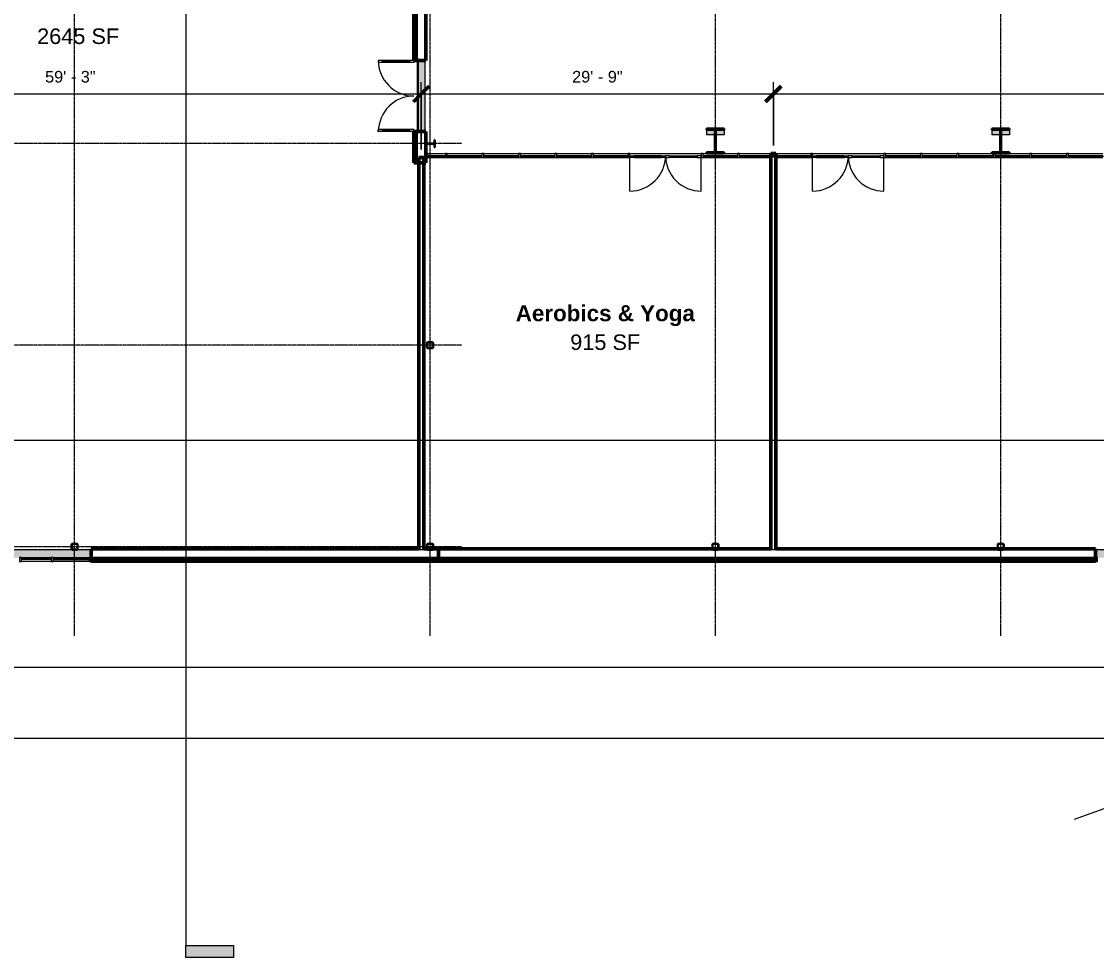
# Model space of a CAD drawing. Header units: inches. Extents: x 21836 to 26424, y -23174 to -20350.
# Drawn here: x 22383 to 23471, y -23174 to -22226 of the extents above; entities that cross this region are included whole.
import ezdxf

# ---------------------------------------------------------------- set-up
doc = ezdxf.new("R2010")
doc.units = ezdxf.units.IN
doc.header["$MEASUREMENT"] = 0
doc.linetypes.add('Grid Line 1_2_', pattern=[0.875, 0.5, -0.125, 0.125, -0.125])
for name, color, linetype, lineweight in [('A-ANNO-DIMS', 211, 'Continuous', 9), ('A-ANNO-DIMS-128', 211, 'Continuous', 9), ('A-DETL', 90, 'Continuous', 9), ('A-DOOR', 31, 'Continuous', 13), ('A-DOOR-GLAZ', 31, 'Continuous', 30), ('A-GLAZ-CURT', 52, 'Continuous', 9), ('A-GLAZ-CWMG', 51, 'Continuous', 9), ('A-WALL', 113, 'Continuous', 13), ('A-WALL-PATT', 111, 'Continuous', 50), ('G-ANNO-SYMB', 111, 'Continuous', 9), ('I-WALL', 2, 'Continuous', 13), ('L-SITE-WALL', 31, 'Continuous', 13), ('M-AREA-IDEN', 171, 'Continuous', 9), ('S-BEAM', 12, 'Continuous', 9), ('S-COLS', 52, 'Continuous', 9), ('S-GRID', 1, 'Continuous', 9)]:
    doc.layers.add(name, color=color, linetype=linetype, lineweight=lineweight)
doc.styles.add('Arial_1', font='arial.ttf', dxfattribs={"height": 11.802395})
doc.styles.add('Arial_2', font='arial.ttf', dxfattribs={"height": 15.736527})
doc.styles.add('Arial_B_1', font='arialbd.ttf', dxfattribs={"height": 16.236099})
doc.dimstyles.new('Linear_-_3_32__Arial_1', dxfattribs={"dimscale": 12, "dimtxt": 12, "dimasz": 1.333333, "dimexe": 1, "dimexo": 0.666667, "dimgap": 0.666667, "dimtad": 1, "dimdec": 0, "dimzin": 1, "dimdsep": 46, "dimlunit": 4, "dimtxsty": 'Arial_1', "dimblk1": 'OBLIQUE', "dimblk2": 'OBLIQUE', "dimsah": 1, "dimcen": 0.09, "dimdle": 1, "dimazin": 0, "dimtfac": 1, "dimtdec": 4, "dimtix": 1, "dimtmove": 0, "dimatfit": 3, "dimfxl": 1, "dimtvp": 1, "dimtfill": 1, "dimfrac": 2, "dimtolj": 1, "dimtzin": 0, "dimarcsym": 2})
doc.dimstyles.new('Linear_-_3_32__Arial_2', dxfattribs={"dimscale": 12, "dimtxt": 12, "dimasz": 1.333333, "dimexe": 1, "dimexo": 0.666667, "dimgap": 0.666667, "dimtad": 1, "dimdec": 0, "dimzin": 1, "dimdsep": 46, "dimlunit": 4, "dimtxsty": 'Arial_1', "dimblk1": 'OBLIQUE', "dimblk2": 'OBLIQUE', "dimsah": 1, "dimcen": 0.09, "dimdle": 1, "dimazin": 0, "dimtfac": 1, "dimtdec": 4, "dimtix": 1, "dimtmove": 0, "dimatfit": 3, "dimfxl": 1, "dimtvp": 1, "dimtfill": 1, "dimfrac": 2, "dimtolj": 1, "dimtzin": 0, "dimarcsym": 2})
pattern_1 = [(45, (0, 0), (-12.671354, 12.671354), []), (45, (0, 19.2), (-12.671354, 12.671354), [])]
pattern_2 = [(0, (0, 0), (0, 16), []), (90, (0, 0), (-16, 1e-15), [])]

# ---------------------------------------------------------------- blocks, each defined once
blk = doc.blocks.new('HSS-Hollow Structural Section-Column - HSS6X6X1_4-556719-First Floor Plan')
at = {"layer": 'S-COLS'}
h = blk.add_hatch(dxfattribs=at)
h.set_pattern_fill('FP_2', color=256, style=0, pattern_type=2)
h.set_pattern_definition([(225, (23085.39, -22758.053), (12.671354, -12.671354), []), (225, (23085.39, -22777.253), (12.671354, -12.671354), [])])
h.paths.add_polyline_path([(-2.5, 3), (-2.9, 2.9), (-3, 2.5), (-3, -2.5), (-2.9, -2.9), (-2.5, -3), (2.5, -3), (2.9, -2.9), (3, -2.5), (3, 2.5), (2.9, 2.9), (2.5, 3)], flags=0)
h.paths.add_polyline_path([(-2.5, 2.8), (2.5, 2.8), (2.7, 2.7), (2.8, 2.5), (2.8, -2.5), (2.7, -2.7), (2.5, -2.8), (-2.5, -2.8), (-2.7, -2.7), (-2.8, -2.5), (-2.8, 2.5), (-2.7, 2.7)], flags=0)
at = {"layer": 'S-COLS', "lineweight": 30}
for p, q in [((-3, 2.5), (-3, -2.5)), ((-2.8, -2.5), (-2.8, 2.5)), ((2.5, 3), (-2.5, 3)), ((-2.5, 2.8), (2.5, 2.8)), ((2.8, 2.5), (2.8, -2.5)), ((3, -2.5), (3, 2.5)), ((2.5, -2.8), (-2.5, -2.8)), ((-2.5, -3), (2.5, -3))]:
    blk.add_line(p, q, dxfattribs=at)
for centre, radius, start, end in [((-2.5, 2.5), 0.466, 90, 180), ((-2.5, 2.5), 0.233, 90, 180), ((2.5, 2.5), 0.466, 360, 90), ((2.5, 2.5), 0.233, 0, 90), ((-2.5, -2.5), 0.466, 180, 270), ((-2.5, -2.5), 0.233, 180, 270), ((2.5, -2.5), 0.466, 270, 360), ((2.5, -2.5), 0.233, 270, 360)]:
    blk.add_arc(centre, radius, start, end, dxfattribs=at)
blk = doc.blocks.new('HSS-Hollow Structural Section-Column - HSS6X6X1_4-V1-First Floor Plan')
at = {"layer": 'S-COLS'}
h = blk.add_hatch(dxfattribs=at)
h.set_pattern_fill('FP_3', color=256, style=0, pattern_type=2)
h.set_pattern_definition([(225, (23374.39, -22758.053), (12.671354, -12.671354), []), (225, (23374.39, -22777.253), (12.671354, -12.671354), [])])
h.paths.add_polyline_path([(-2.5, 3), (-2.9, 2.9), (-3, 2.5), (-3, -2.5), (-2.9, -2.9), (-2.5, -3), (2.5, -3), (2.9, -2.9), (3, -2.5), (3, 2.5), (2.9, 2.9), (2.5, 3)], flags=0)
h.paths.add_polyline_path([(-2.5, 2.8), (2.5, 2.8), (2.7, 2.7), (2.8, 2.5), (2.8, -2.5), (2.7, -2.7), (2.5, -2.8), (-2.5, -2.8), (-2.7, -2.7), (-2.8, -2.5), (-2.8, 2.5), (-2.7, 2.7)], flags=0)
at = {"layer": 'S-COLS', "lineweight": 30}
for p, q in [((-3, 2.5), (-3, -2.5)), ((-2.8, -2.5), (-2.8, 2.5)), ((2.5, 3), (-2.5, 3)), ((-2.5, 2.8), (2.5, 2.8)), ((2.8, 2.5), (2.8, -2.5)), ((3, -2.5), (3, 2.5)), ((2.5, -2.8), (-2.5, -2.8)), ((-2.5, -3), (2.5, -3))]:
    blk.add_line(p, q, dxfattribs=at)
for centre, radius, start, end in [((-2.5, 2.5), 0.466, 90, 180), ((-2.5, 2.5), 0.233, 90, 180), ((2.5, 2.5), 0.466, 360, 90), ((2.5, 2.5), 0.233, 0, 90), ((-2.5, -2.5), 0.466, 180, 270), ((-2.5, -2.5), 0.233, 180, 270), ((2.5, -2.5), 0.466, 270, 360), ((2.5, -2.5), 0.233, 270, 360)]:
    blk.add_arc(centre, radius, start, end, dxfattribs=at)
blk = doc.blocks.new('HSS-Hollow Structural Section-Column - HSS6X6X1_4-V11-First Floor Plan')
at = {"layer": 'S-COLS', "lineweight": 30}
for p, q in [((-3, 2.534), (-3, -2.534)), ((-2.767, -2.534), (-2.767, 2.534)), ((2.534, 3), (-2.534, 3)), ((-2.534, 2.767), (2.534, 2.767)), ((2.767, 2.534), (2.767, -2.534)), ((3, -2.534), (3, 2.534)), ((2.534, -2.767), (-2.534, -2.767)), ((-2.534, -3), (2.534, -3))]:
    blk.add_line(p, q, dxfattribs=at)
for centre, radius, start, end in [((-2.534, 2.534), 0.466, 90, 180), ((-2.534, 2.534), 0.233, 90, 180), ((2.534, 2.534), 0.466, 360, 90), ((2.534, 2.534), 0.233, 0, 90), ((-2.534, -2.534), 0.466, 180, 270), ((-2.534, -2.534), 0.233, 180, 270), ((2.534, -2.534), 0.466, 270, 360), ((2.534, -2.534), 0.233, 270, 360)]:
    blk.add_arc(centre, radius, start, end, dxfattribs=at)
blk = doc.blocks.new('Girt_C - 8_D-707912-First Floor Plan')
at = {"layer": 'S-BEAM'}
h = blk.add_hatch(color=256, dxfattribs=at)
h.paths.add_polyline_path([(24526.4, -22761.2), (24533.2, -22761.2), (24533.2, -22761.1), (24526.4, -22761.1), (24526.4, -22761.1)], flags=0)
h.paths.add_polyline_path([(24221.3, -22761.2), (24232.4, -22761.2), (24232.4, -22761.1), (23470.4, -22761.1), (23470.4, -22761.2), (24152.2, -22761.2)], flags=0)
h.paths.add_polyline_path([(22424.2, -22761.2), (22453.2, -22761.2), (22453.2, -22761.1), (22074.5, -22761.1), (22074.5, -22761.2), (22355.1, -22761.2)], flags=0)
h = blk.add_hatch(color=256, dxfattribs=at)
h.paths.add_polyline_path([(24533.2, -22768.9), (24533.2, -22761.2), (24526.4, -22761.2), (24526.4, -22768.9)], flags=0)
h.paths.add_polyline_path([(24232.4, -22768.9), (24232.4, -22761.2), (23470.4, -22761.2), (23470.4, -22768.9), (24221.3, -22768.9)], flags=0)
h.paths.add_polyline_path([(22424.2, -22768.9), (22453.2, -22768.9), (22453.2, -22761.2), (22074.5, -22761.2), (22074.5, -22768.9), (22355.1, -22768.9)], flags=0)
h = blk.add_hatch(color=256, dxfattribs=at)
h.paths.add_polyline_path([(24526.4, -22769.1), (24533.2, -22769), (24533.2, -22768.9), (24526.4, -22768.9), (24526.4, -22769)], flags=0)
h.paths.add_polyline_path([(24221.3, -22769.1), (24232.4, -22769), (24232.4, -22768.9), (23470.4, -22768.9), (23470.4, -22769.1), (24152.2, -22769.1)], flags=0)
h.paths.add_polyline_path([(22451.2, -22769.1), (22453.2, -22769), (22453.2, -22768.9), (22074.5, -22768.9), (22074.5, -22769.1), (22424.2, -22769.1)], flags=0)
for p, q in [((22433.9, -22761.1), (22078.9, -22761.1)), ((22453.2, -22761.1), (22438.9, -22761.1)), ((23660.9, -22761.1), (23470.4, -22761.1)), ((22382.6, -22769.1), (22412.6, -22769.1)), ((22414.6, -22769.1), (22451.2, -22769.1))]:
    blk.add_line(p, q, dxfattribs=at)
blk = doc.blocks.new('Girt_Z - 8_D-559297-First Floor Plan')
at = {"layer": 'S-BEAM'}
h = blk.add_hatch(color=256, dxfattribs=at)
h.paths.add_polyline_path([(22783.5, -22337.9), (22784.1, -22337.9), (22784.1, -22265.9), (22783.5, -22265.9), (22783.5, -22336.7)], flags=0)
h.paths.add_polyline_path([(22783.5, -21256.1), (22784.1, -21256.1), (22784.1, -21184.1), (22783.5, -21184.1)], flags=0)
h = blk.add_hatch(color=256, dxfattribs=at)
h.paths.add_polyline_path([(22784.2, -22337.9), (22784.2, -22265.9), (22784.1, -22265.9), (22784.1, -22337.9)], flags=0)
h.paths.add_polyline_path([(22784.1, -21256.1), (22784.2, -21256.1), (22784.2, -21184.1), (22784.1, -21184.1)], flags=0)
h = blk.add_hatch(color=256, dxfattribs=at)
h.paths.add_polyline_path([(22791.3, -22337.9), (22791.3, -22265.9), (22784.2, -22265.9), (22784.2, -22337.9)], flags=0)
h.paths.add_polyline_path([(22791.3, -21256.1), (22791.3, -21184.1), (22784.2, -21184.1), (22784.2, -21256.1)], flags=0)
h = blk.add_hatch(color=256, dxfattribs=at)
h.paths.add_polyline_path([(22791.3, -22337.9), (22791.5, -22337.9), (22791.5, -22265.9), (22791.3, -22265.9), (22791.3, -22336.7)], flags=0)
h.paths.add_polyline_path([(22791.3, -21256.1), (22791.5, -21256.1), (22791.5, -21184.1), (22791.3, -21184.1)], flags=0)
for p, q in [((22783.5, -22265.9), (22783.5, -22337.9)), ((22784.1, -22265.9), (22784.1, -22337.9)), ((22784.2, -22265.9), (22784.2, -22337.9)), ((22791.5, -22337.9), (22791.5, -22265.9))]:
    blk.add_line(p, q, dxfattribs=at)
blk = doc.blocks.new('Double-Glass 1 - 72_ x 96_-704381-First Floor Plan')
at = {"layer": 'A-DOOR', "lineweight": 20}
for p, q in [((-36, -6.2), (-36, -10.2)), ((-36, -6.2), (-34, -6.2)), ((-36, -10.2), (-34, -10.2)), ((-34, -6.2), (-34, -10.2)), ((34, -6.2), (34, -10.2)), ((36, -6.2), (34, -6.2)), ((36, -10.2), (34, -10.2)), ((36, -6.2), (36, -10.2)), ((-36, -38.2), (-36, -42.2)), ((-36, -38.2), (-34, -38.2)), ((-36, -42.2), (-34, -42.2)), ((-34, -38.2), (-34, -42.2)), ((34, -38.2), (34, -42.2)), ((34, -38.2), (36, -38.2)), ((36, -42.2), (34, -42.2)), ((36, -38.2), (36, -42.2))]:
    blk.add_line(p, q, dxfattribs=at)
at = {"layer": 'A-DOOR', "lineweight": 9}
for p, q in [((-36, -10.2), (-36, -38.2)), ((-34, -10.2), (-34, -38.2)), ((34, -10.2), (34, -38.2)), ((36, -10.2), (36, -38.2))]:
    blk.add_line(p, q, dxfattribs=at)
for centre, start, end in [((-36, -6.2), 270, 0), ((36, -6.1), 180.0334, 270)]:
    blk.add_arc(centre, 36, start, end, dxfattribs=at)
at = {"layer": 'A-DOOR-GLAZ'}
for p, q in [((-35, -38.2), (-35, -10.2)), ((35, -10.2), (35, -38.2))]:
    blk.add_line(p, q, dxfattribs=at)
blk = doc.blocks.new('Rectangular Mullion - Rectangular Mullion 1-674077-First Floor Plan')
at = {"layer": 'A-GLAZ-CWMG', "lineweight": 20}
for p, q in [((-2, 2), (0, 2)), ((-2, -2), (-2, 2)), ((0, 2), (0, -2)), ((0, -2), (-2, -2))]:
    blk.add_line(p, q, dxfattribs=at)
blk = doc.blocks.new('System Panel - Glazed-674065-First Floor Plan')
at = {"layer": 'A-GLAZ-CURT', "lineweight": 13}
for p, q in [((17.5, 1.25), (-17.5, 1.25)), ((-17.5, 1.25), (-17.5, 0.25)), ((-17.5, 0.25), (17.5, 0.25)), ((17.5, 0.25), (17.5, 1.25))]:
    blk.add_line(p, q, dxfattribs=at)
at = {"layer": 'A-GLAZ-CURT'}
for p, q in [((-17.5, 0.25), (-17.5, 1.25)), ((17.5, 1.25), (-17.5, 1.25)), ((-17.5, 0.25), (17.5, 0.25)), ((17.5, 1.25), (17.5, 0.25))]:
    blk.add_line(p, q, dxfattribs=at)
blk = doc.blocks.new('Door_Single_Storefront - one-674067-First Floor Plan')
at = {"layer": 'A-DOOR'}
for p, q in [((-18, 36), (-18, 0)), ((-14, 2), (-18, 2)), ((-18, 0.25), (-14, 0.25)), ((-14, 0.25), (-14, 2)), ((-14, 2), (14, 2)), ((14, 1.5), (-14, 1.5)), ((-14, 1.5), (-14, 0.75)), ((-14, 0.75), (14, 0.75)), ((14, 0.25), (-14, 0.25)), ((18, 2), (14, 2)), ((14, 2), (14, 0.25)), ((14, 0.75), (14, 1.5)), ((14, 0.25), (18, 0.25)), ((18, 0.25), (18, 2))]:
    blk.add_line(p, q, dxfattribs=at)
blk.add_arc((-18, 0), 36, 360, 90, dxfattribs=at)
blk = doc.blocks.new('Door_Single_Storefront - one-674066-First Floor Plan')
at = {"layer": 'A-DOOR'}
for p, q in [((-18, -36), (-18, 0)), ((-18, -0.25), (-14, -0.25)), ((-14, -2), (-18, -2)), ((-14, -0.25), (-14, -2)), ((14, -0.25), (-14, -0.25)), ((-14, -1.5), (-14, -0.75)), ((-14, -0.75), (14, -0.75)), ((14, -1.5), (-14, -1.5)), ((-14, -2), (14, -2)), ((14, -2), (14, -0.25)), ((14, -0.25), (18, -0.25)), ((14, -0.75), (14, -1.5)), ((18, -2), (14, -2)), ((18, -0.25), (18, -2))]:
    blk.add_line(p, q, dxfattribs=at)
blk.add_arc((-18, 0), 36, 270, 0, dxfattribs=at)
blk = doc.blocks.new('System Panel - Glazed-V23-First Floor Plan')
at = {"layer": 'A-GLAZ-CURT', "lineweight": 13}
for p, q in [((17.5, 1.2), (-17.5, 1.2)), ((-17.5, 1.2), (-17.5, 0.2)), ((-17.5, 0.2), (17.5, 0.2)), ((17.5, 0.2), (17.5, 1.2))]:
    blk.add_line(p, q, dxfattribs=at)
at = {"layer": 'A-GLAZ-CURT'}
for p, q in [((17.5, 1.2), (-14.2, 1.2)), ((-14.2, 0.2), (17.5, 0.2)), ((17.5, 1.2), (17.5, 0.2))]:
    blk.add_line(p, q, dxfattribs=at)
blk = doc.blocks.new('System Panel - Glazed-674219-First Floor Plan')
at = {"layer": 'A-GLAZ-CURT', "lineweight": 13}
for p, q in [((8.9, 1.2), (-8.9, 1.2)), ((-8.9, 1.2), (-8.9, 0.2)), ((-8.9, 0.2), (8.9, 0.2)), ((8.9, 0.2), (8.9, 1.2))]:
    blk.add_line(p, q, dxfattribs=at)
at = {"layer": 'A-GLAZ-CURT'}
for p, q in [((-8.9, 0.2), (-8.9, 1.2)), ((8.9, 1.2), (-8.9, 1.2)), ((-8.9, 0.2), (8.9, 0.2)), ((8.9, 1.2), (8.9, 0.2))]:
    blk.add_line(p, q, dxfattribs=at)
blk = doc.blocks.new('Rectangular Mullion - Rectangular Mullion 1-674074-First Floor Plan')
at = {"layer": 'A-GLAZ-CWMG'}
for p, q in [((24552.9, -22360.1), (24587.9, -22360.1)), ((24552.9, -22364.1), (24587.9, -22364.1))]:
    blk.add_line(p, q, dxfattribs=at)
blk = doc.blocks.new('Rectangular Mullion - Rectangular Mullion 1-V28-First Floor Plan')
at = {"layer": 'A-GLAZ-CWMG'}
for p, q in [((23383.4, -22360.1), (23403.9, -22360.1)), ((23368.9, -22364.1), (23403.9, -22364.1))]:
    blk.add_line(p, q, dxfattribs=at)
blk = doc.blocks.new('Rectangular Mullion - Rectangular Mullion 1-V29-First Floor Plan')
at = {"layer": 'A-GLAZ-CWMG'}
for p, q in [((23331.9, -22360.1), (23365.4, -22360.1)), ((23331.9, -22364.1), (23366.9, -22364.1))]:
    blk.add_line(p, q, dxfattribs=at)
blk = doc.blocks.new('Rectangular Mullion - Rectangular Mullion 1-674075-First Floor Plan')
at = {"layer": 'A-GLAZ-CWMG'}
blk.add_line((24403.9, -22360.1), (24439.9, -22360.1), dxfattribs=at)
blk = doc.blocks.new('Rectangular Mullion - Rectangular Mullion 1-674076-First Floor Plan')
at = {"layer": 'A-GLAZ-CWMG'}
blk.add_line((24367.9, -22360.1), (24403.9, -22360.1), dxfattribs=at)
blk = doc.blocks.new('Rectangular Mullion - Rectangular Mullion 1-V30-First Floor Plan')
at = {"layer": 'A-GLAZ-CWMG'}
for p, q in [((23109.9, -22360.1), (23141.6, -22360.1)), ((23109.9, -22364.1), (23141.6, -22364.1))]:
    blk.add_line(p, q, dxfattribs=at)
blk = doc.blocks.new('Rectangular Mullion - Rectangular Mullion 1-V31-First Floor Plan')
at = {"layer": 'A-GLAZ-CWMG'}
for p, q in [((23072.9, -22360.1), (23076.4, -22360.1)), ((23094.4, -22360.1), (23107.9, -22360.1)), ((23072.9, -22364.1), (23107.9, -22364.1))]:
    blk.add_line(p, q, dxfattribs=at)
blk = doc.blocks.new('Rectangular Mullion - Rectangular Mullion 1-674218-First Floor Plan')
at = {"layer": 'A-GLAZ-CWMG'}
for p, q in [((22794.1, -22360.1), (22811.9, -22360.1)), ((22794.1, -22364.1), (22811.9, -22364.1))]:
    blk.add_line(p, q, dxfattribs=at)
blk = doc.blocks.new('Rectangular Mullion - Rectangular Mullion 1-674079-First Floor Plan')
at = {"layer": 'A-GLAZ-CWMG', "lineweight": 20}
for p, q in [((-1, 2), (1, 2)), ((-1, -2), (-1, 2)), ((1, 2), (1, -2)), ((1, -2), (-1, -2))]:
    blk.add_line(p, q, dxfattribs=at)
blk = doc.blocks.new('HSS-Hollow Structural Section-Column - HSS6X6X1_4-V40-First Floor Plan')
at = {"layer": 'S-COLS'}
h = blk.add_hatch(dxfattribs=at)
h.set_pattern_fill('FP_13', color=256, style=0, pattern_type=2)
h.set_pattern_definition([(225, (22436.39, -22758.053), (12.671354, -12.671354), []), (225, (22436.39, -22777.253), (12.671354, -12.671354), [])])
h.paths.add_polyline_path([(2.5, 3), (-2.5, 3), (-2.9, 2.9), (-3, 2.5), (-3, -2.5), (-2.9, -2.9), (-2.5, -3), (2.5, -3), (2.9, -2.9), (3, -2.5), (3, 2.5), (2.9, 2.9)], flags=0)
h.paths.add_polyline_path([(-2.5, 2.8), (2.5, 2.8), (2.7, 2.7), (2.8, 2.5), (2.8, -2.5), (2.7, -2.7), (2.5, -2.8), (-2.5, -2.8), (-2.7, -2.7), (-2.8, -2.5), (-2.8, 2.5), (-2.7, 2.7)], flags=0)
at = {"layer": 'S-COLS', "lineweight": 30}
for p, q in [((-3, 2.5), (-3, -2.5)), ((-2.8, -2.5), (-2.8, 2.5)), ((2.5, 3), (-2.5, 3)), ((-2.5, 2.8), (2.5, 2.8)), ((2.8, 2.5), (2.8, -2.5)), ((3, -2.5), (3, 2.5)), ((2.5, -2.8), (-2.5, -2.8)), ((-2.5, -3), (2.5, -3))]:
    blk.add_line(p, q, dxfattribs=at)
for centre, radius, start, end in [((-2.5, 2.5), 0.466, 90, 180), ((-2.5, 2.5), 0.233, 90, 180), ((2.5, 2.5), 0.466, 360, 90), ((2.5, 2.5), 0.233, 0, 90), ((-2.5, -2.5), 0.466, 180, 270), ((-2.5, -2.5), 0.233, 180, 270), ((2.5, -2.5), 0.466, 270, 360), ((2.5, -2.5), 0.233, 270, 360)]:
    blk.add_arc(centre, radius, start, end, dxfattribs=at)
blk = doc.blocks.new('Rectangular Mullion - Rectangular Mullion 1-677392-First Floor Plan')
at = {"layer": 'A-GLAZ-CWMG', "lineweight": 20}
for p, q in [((-2, 2), (0, 2)), ((-2, -2), (-2, 2)), ((0, 2), (0, -2)), ((0, -2), (-2, -2))]:
    blk.add_line(p, q, dxfattribs=at)
blk = doc.blocks.new('System Panel - Glazed-687226-First Floor Plan')
at = {"layer": 'A-GLAZ-CURT', "lineweight": 13}
for p, q in [((15, 1.25), (-15, 1.25)), ((-15, 1.25), (-15, 0.25)), ((-15, 0.25), (15, 0.25)), ((15, 0.25), (15, 1.25))]:
    blk.add_line(p, q, dxfattribs=at)
at = {"layer": 'A-GLAZ-CURT'}
for p, q in [((-15, 0.25), (-15, 1.25)), ((15, 1.25), (-15, 1.25)), ((-15, 0.25), (15, 0.25)), ((15, 1.25), (15, 0.25))]:
    blk.add_line(p, q, dxfattribs=at)
blk = doc.blocks.new('Rectangular Mullion - Rectangular Mullion 1-687230-First Floor Plan')
at = {"layer": 'A-GLAZ-CWMG'}
blk.add_line((22284.6, -22773.1), (22254.6, -22773.1), dxfattribs=at)
blk = doc.blocks.new('System Panel - Glazed-687241-First Floor Plan')
at = {"layer": 'A-GLAZ-CURT', "lineweight": 13}
for p, q in [((18.3, 1.2), (-18.3, 1.2)), ((-18.3, 1.2), (-18.3, 0.2)), ((-18.3, 0.2), (18.3, 0.2)), ((18.3, 0.2), (18.3, 1.2))]:
    blk.add_line(p, q, dxfattribs=at)
at = {"layer": 'A-GLAZ-CURT'}
for p, q in [((-18.3, 0.2), (-18.3, 1.2)), ((18.3, 1.2), (-18.3, 1.2)), ((-18.3, 0.2), (18.3, 0.2)), ((18.3, 1.2), (18.3, 0.2))]:
    blk.add_line(p, q, dxfattribs=at)
blk = doc.blocks.new('Rectangular Mullion - Rectangular Mullion 1-687239-First Floor Plan')
at = {"layer": 'A-GLAZ-CWMG'}
blk.add_line((22451.2, -22773.1), (22414.6, -22773.1), dxfattribs=at)
blk = doc.blocks.new('Rectangular Mullion - Rectangular Mullion 1-687225-First Floor Plan')
at = {"layer": 'A-GLAZ-CWMG', "lineweight": 20}
for p, q in [((-1, 2), (1, 2)), ((-1, -2), (-1, 2)), ((1, 2), (1, -2)), ((1, -2), (-1, -2))]:
    blk.add_line(p, q, dxfattribs=at)
blk = doc.blocks.new('Rectangular Mullion - Rectangular Mullion 1-592574-First Floor Plan')
at = {"layer": 'A-GLAZ-CWMG', "lineweight": 20}
for p, q in [((-2, 2), (0, 2)), ((-2, -2), (-2, 2)), ((0, 2), (0, -2)), ((0, -2), (-2, -2))]:
    blk.add_line(p, q, dxfattribs=at)
blk = doc.blocks.new('HSS-Hollow Structural Section-Column - HSS6X6X1_4-V47-First Floor Plan')
at = {"layer": 'S-COLS', "lineweight": 30}
for p, q in [((-3, 2.534), (-3, -2.534)), ((-2.767, -2.534), (-2.767, 2.534)), ((2.534, 3), (-2.534, 3)), ((-2.534, 2.767), (2.534, 2.767)), ((2.767, 2.534), (2.767, -2.534)), ((3, -2.534), (3, 2.534)), ((2.534, -2.767), (-2.534, -2.767)), ((-2.534, -3), (2.534, -3))]:
    blk.add_line(p, q, dxfattribs=at)
for centre, radius, start, end in [((-2.534, 2.534), 0.466, 90, 180), ((-2.534, 2.534), 0.233, 90, 180), ((2.534, 2.534), 0.466, 360, 90), ((2.534, 2.534), 0.233, 0, 90), ((-2.534, -2.534), 0.466, 180, 270), ((-2.534, -2.534), 0.233, 180, 270), ((2.534, -2.534), 0.466, 270, 360), ((2.534, -2.534), 0.233, 270, 360)]:
    blk.add_arc(centre, radius, start, end, dxfattribs=at)
blk = doc.blocks.new('Section - 3_32_ x 3_8_-18514-First Floor Plan')
at = {"layer": 'G-ANNO-SYMB'}
blk.add_hatch(color=256, dxfattribs=at).paths.add_polyline_path([(0, 0.375), (0, 0), (-0.09375, 0), (-0.09375, 0.375)], flags=0)
for p, q in [((0, 0.375), (-0.09375, 0.375)), ((-0.09375, 0.375), (-0.09375, 0)), ((0, 0), (0, 0.375)), ((-0.09375, 0), (0, 0))]:
    blk.add_line(p, q, dxfattribs=at)
blk = doc.blocks.new('DIMBLOCK15-First Floor Plan')
at = {"layer": 'A-ANNO-DIMS-128', "lineweight": 50}
for p, q in [((22076.4, -22299.8), (22084.4, -22291.8)), ((22787.5, -22299.8), (22795.5, -22291.8)), ((22076.4, -22299.8), (22068.4, -22307.8)), ((22787.5, -22299.8), (22779.5, -22307.8))]:
    blk.add_line(p, q, dxfattribs=at)
at = {"layer": 'A-ANNO-DIMS-128'}
for p, q in [((22076.4, -22296.5), (22076.4, -22311.8)), ((22076.4, -22299.8), (22076.4, -22296.5)), ((22787.5, -22356), (22787.5, -22287.8)), ((22064.4, -22299.8), (22787.5, -22299.8)), ((22787.5, -22299.8), (22787.5, -22356))]:
    blk.add_line(p, q, dxfattribs=at)
at = {"layer": 'A-ANNO-DIMS-128', "color": 0, "insert": (22406.5, -22276.5), "char_height": 11.8, "width": 61.145, "attachment_point": 1, "line_spacing_factor": 0.938532, "style": 'Arial_1', "bg_fill": 3, "box_fill_scale": 1.25, "bg_fill_color": 0, "bg_fill_transparency": 0}
blk.add_mtext('59\' - 3"', dxfattribs=at)
blk = doc.blocks.new('_Oblique')
at = {"color": 0, "linetype": 'ByBlock', "lineweight": -2}
blk.add_line((-0.5, -0.5), (0.5, 0.5), dxfattribs=at)
blk = doc.blocks.new('DIMBLOCK16-First Floor Plan')
at = {"layer": 'A-ANNO-DIMS-128'}
for p, q in [((22787.5, -22356), (22787.5, -22287.8)), ((23144.1, -22351.9), (23144.1, -22287.8)), ((22787.5, -22299.8), (23144.1, -22299.8)), ((22787.5, -22299.8), (22787.5, -22356)), ((23144.1, -22299.8), (23144.1, -22351.9))]:
    blk.add_line(p, q, dxfattribs=at)
at = {"layer": 'A-ANNO-DIMS-128', "lineweight": 50}
for p, q in [((22787.5, -22299.8), (22795.5, -22291.8)), ((23144.1, -22299.8), (23152.1, -22291.8)), ((22787.5, -22299.8), (22779.5, -22307.8)), ((23144.1, -22299.8), (23136.1, -22307.8))]:
    blk.add_line(p, q, dxfattribs=at)
at = {"layer": 'A-ANNO-DIMS-128', "color": 0, "insert": (22940.3, -22276.5), "char_height": 11.8, "width": 61.145, "attachment_point": 1, "line_spacing_factor": 0.938532, "style": 'Arial_1', "bg_fill": 3, "box_fill_scale": 1.25, "bg_fill_color": 0, "bg_fill_transparency": 0}
blk.add_mtext('29\' - 9"', dxfattribs=at)
blk = doc.blocks.new('DIMBLOCK17-First Floor Plan')
at = {"layer": 'A-ANNO-DIMS-128'}
for p, q in [((23144.1, -22351.9), (23144.1, -22287.8)), ((24526.4, -22568.3), (24526.4, -22287.8)), ((23144.1, -22299.8), (24526.4, -22299.8)), ((23144.1, -22299.8), (23144.1, -22351.9)), ((24526.4, -22299.8), (24526.4, -22568.3))]:
    blk.add_line(p, q, dxfattribs=at)
at = {"layer": 'A-ANNO-DIMS-128', "lineweight": 50}
for p, q in [((23144.1, -22299.8), (23152.1, -22291.8)), ((24526.4, -22299.8), (24534.4, -22291.8)), ((23144.1, -22299.8), (23136.1, -22307.8)), ((24526.4, -22299.8), (24518.4, -22307.8))]:
    blk.add_line(p, q, dxfattribs=at)
at = {"layer": 'A-ANNO-DIMS-128', "color": 0, "insert": (23805.2, -22276.5), "char_height": 11.8, "width": 72, "attachment_point": 1, "line_spacing_factor": 0.938532, "style": 'Arial_1', "bg_fill": 3, "box_fill_scale": 1.25, "bg_fill_color": 0, "bg_fill_transparency": 0}
blk.add_mtext('115\' - 2"', dxfattribs=at)

msp = doc.modelspace()

# ---------------------------------------------------------------- hatches: boundary and pattern name
at = {"layer": 'A-WALL-PATT', "lineweight": 9}
h = msp.add_hatch(dxfattribs=at)
h.set_pattern_fill('FP_10', color=256, style=0, pattern_type=2)
h.set_pattern_definition(pattern_2)
h.paths.add_polyline_path([(22782.8, -22369.5), (22782.8, -22337.9), (22781.8, -22337.9), (22781.8, -22369.5)], flags=0)
h.paths.add_polyline_path([(22782.8, -22265.9), (22782.8, -21800.6), (22781.8, -21800.6), (22781.8, -22265.9)], flags=0)
h.paths.add_polyline_path([(22781.8, -21795.6), (22782.8, -21795.6), (22782.8, -21256.1), (22781.8, -21256.1), (22781.8, -21794.4)], flags=0)
h.paths.add_polyline_path([(22782.8, -21184.1), (22782.8, -21140.7), (22781.8, -21140.7), (22781.8, -21184.1)], flags=0)
h = msp.add_hatch(dxfattribs=at)
h.set_pattern_fill('FP_10', color=256, style=0, pattern_type=2)
h.set_pattern_definition(pattern_2)
h.paths.add_polyline_path([(22453.2, -22770.8), (22804.8, -22770.8), (22804.8, -22769.8), (22453.2, -22769.8)], flags=0)
h = msp.add_hatch(dxfattribs=at)
h.set_pattern_fill('FP_10', color=256, style=0, pattern_type=2)
h.set_pattern_definition(pattern_2)
h.paths.add_polyline_path([(22804.8, -22770.8), (23470.4, -22770.8), (23470.4, -22769.8), (22804.8, -22769.8)], flags=0)
at = {"layer": 'S-COLS'}
h = msp.add_hatch(dxfattribs=at)
h.set_pattern_fill('FP_1', color=256, style=0, pattern_type=2)
h.set_pattern_definition(pattern_1)
h.paths.add_polyline_path([(23094.4, -22336.1), (23094.4, -22334.8), (23076.4, -22334.8), (23076.4, -22336.1)], flags=0)
h = msp.add_hatch(color=256, dxfattribs=at)
h.paths.add_polyline_path([(23084.8, -22341.3), (23084.8, -22336.1), (23076.4, -22336.1), (23076.4, -22341.3)], flags=0)
h.paths.add_polyline_path([(23094.4, -22341.3), (23094.4, -22336.1), (23086, -22336.1), (23086, -22341.3)], flags=0)
h = msp.add_hatch(dxfattribs=at)
h.set_pattern_fill('FP_1', color=256, style=0, pattern_type=2)
h.set_pattern_definition(pattern_1)
h.paths.add_polyline_path([(23086, -22358.8), (23086, -22336.1), (23084.8, -22336.1), (23084.8, -22358.8)], flags=0)
h = msp.add_hatch(dxfattribs=at)
h.set_pattern_fill('FP_1', color=256, style=0, pattern_type=2)
h.set_pattern_definition(pattern_1)
h.paths.add_polyline_path([(23383.4, -22336.1), (23383.4, -22334.8), (23365.4, -22334.8), (23365.4, -22336.1)], flags=0)
h = msp.add_hatch(color=256, dxfattribs=at)
h.paths.add_polyline_path([(23373.8, -22341.3), (23373.8, -22336.1), (23365.4, -22336.1), (23365.4, -22341.3)], flags=0)
h.paths.add_polyline_path([(23383.4, -22341.3), (23383.4, -22336.1), (23375, -22336.1), (23375, -22341.3)], flags=0)
h = msp.add_hatch(dxfattribs=at)
h.set_pattern_fill('FP_1', color=256, style=0, pattern_type=2)
h.set_pattern_definition(pattern_1)
h.paths.add_polyline_path([(23375, -22358.8), (23375, -22336.1), (23373.8, -22336.1), (23373.8, -22358.8)], flags=0)
h = msp.add_hatch(dxfattribs=at)
h.set_pattern_fill('FP_1', color=256, style=0, pattern_type=2)
h.set_pattern_definition(pattern_1)
h.paths.add_polyline_path([(22792, -22354), (22792, -22350.9), (22792.2, -22350.4), (22792.6, -22350.2), (22800.1, -22350.2), (22800.6, -22350.4), (22800.8, -22350.9), (22800.8, -22354), (22801.3, -22354), (22801.3, -22346.1), (22800.8, -22346.1), (22800.8, -22349.2), (22800.6, -22349.7), (22800.1, -22349.9), (22792.6, -22349.9), (22792.2, -22349.7), (22792, -22349.2), (22792, -22346.1), (22791.5, -22346.1), (22791.5, -22354)], flags=0)
h = msp.add_hatch(dxfattribs=at)
h.set_pattern_fill('FP_1', color=256, style=0, pattern_type=2)
h.set_pattern_definition(pattern_1)
h.paths.add_polyline_path([(23094.4, -22360.1), (23094.4, -22358.8), (23076.4, -22358.8), (23076.4, -22360.1)], flags=0)
h = msp.add_hatch(dxfattribs=at)
h.set_pattern_fill('FP_1', color=256, style=0, pattern_type=2)
h.set_pattern_definition(pattern_1)
h.paths.add_polyline_path([(23383.4, -22360.1), (23383.4, -22358.8), (23365.4, -22358.8), (23365.4, -22360.1)], flags=0)

# ---------------------------------------------------------------- linework, layer by layer
at = {"layer": 'A-DETL'}
for p, q in [((22129.9, -22880.1), (24437.6, -22880.1)), ((26277.9, -22952.1), (21940.4, -22952.1)), ((23449.1, -23033.9), (23609.9, -22975.4))]:
    msp.add_line(p, q, dxfattribs=at)
at = {"layer": 'A-WALL'}
for p, q in [((22783.5, -21256.1), (22783.5, -22265.9)), ((22791.5, -21256.1), (22791.5, -22265.9)), ((22781, -21800.6), (22781, -22265.9)), ((22781.8, -21800.6), (22781.8, -22265.9)), ((22782.8, -21800.6), (22782.8, -22265.9)), ((22781, -22337.9), (22781, -22369.5)), ((22781.8, -22337.9), (22781.8, -22369.5)), ((22782.8, -22337.9), (22782.8, -22369.5)), ((22783.5, -22337.9), (22783.5, -22369.5)), ((22791.5, -22337.9), (22791.5, -22369.5)), ((22793.9, -22761.1), (22453.2, -22761.1)), ((22785, -22760.4), (22785, -22761.1)), ((22790, -22760.4), (22790, -22761.1)), ((23082.9, -22761.1), (22798.9, -22761.1)), ((23371.9, -22761.1), (23087.9, -22761.1)), ((23141.6, -22760.4), (23141.6, -22761.1)), ((23146.6, -22760.4), (23146.6, -22761.1)), ((23470.4, -22761.1), (23376.9, -22761.1)), ((23470.4, -22769.1), (22453.2, -22769.1)), ((23470.4, -22769.8), (22453.2, -22769.8)), ((23470.4, -22770.8), (22453.2, -22770.8)), ((23470.4, -22771.6), (22453.2, -22771.6))]:
    msp.add_line(p, q, dxfattribs=at)
at = {"layer": 'G-ANNO-SYMB'}
for p, q in [((22549.2, -20427.1), (22549.2, -23161.9)), ((26323.9, -22650.6), (21848.3, -22650.6))]:
    msp.add_line(p, q, dxfattribs=at)
at = {"layer": 'I-WALL', "lineweight": 50}
for p, q in [((23146.6, -22360.1), (23141.6, -22360.1)), ((23141.6, -22360.1), (23141.6, -22760.4)), ((23146.6, -22760.4), (23146.6, -22360.1)), ((22790, -22364), (22785, -22364)), ((22785, -22364), (22785, -22760.4)), ((22790, -22760.4), (22790, -22364))]:
    msp.add_line(p, q, dxfattribs=at)
at = {"layer": 'L-SITE-WALL', "lineweight": 50}
for p, q in [((22792.1, -22265.9), (22792.1, -21256.1)), ((22780, -21800.6), (22780, -22265.9)), ((22780, -22265.9), (22792.1, -22265.9)), ((22792.1, -22337.9), (22780, -22337.9)), ((22780, -22337.9), (22780, -22369.5)), ((22792.1, -22369.5), (22792.1, -22337.9)), ((22780, -22369.5), (22792.1, -22369.5)), ((22785, -22760.4), (22453.2, -22760.4)), ((22453.2, -22760.4), (22453.2, -22772.6)), ((22793.4, -22760.4), (22790, -22760.4)), ((22799.2, -22760.4), (22793.6, -22760.4)), ((23082.4, -22760.4), (22799.4, -22760.4)), ((22804.8, -22772.6), (22804.8, -22760.4)), ((23088.2, -22760.4), (23082.6, -22760.4)), ((23141.6, -22760.4), (23088.4, -22760.4)), ((23371.4, -22760.4), (23146.6, -22760.4)), ((23377.2, -22760.4), (23371.6, -22760.4)), ((23470.4, -22760.4), (23377.4, -22760.4)), ((23470.4, -22772.6), (23470.4, -22760.4)), ((22453.2, -22772.6), (23470.4, -22772.6))]:
    msp.add_line(p, q, dxfattribs=at)
at = {"layer": 'S-COLS', "lineweight": 30}
for p, q in [((23094.4, -22334.8), (23076.4, -22334.8)), ((23076.4, -22334.8), (23076.4, -22336.1)), ((23076.4, -22336.1), (23094.4, -22336.1)), ((23086, -22336.1), (23084.8, -22336.1)), ((23084.8, -22336.1), (23084.8, -22358.8)), ((23086, -22358.8), (23086, -22336.1)), ((23094.4, -22336.1), (23094.4, -22334.8)), ((23383.4, -22334.8), (23365.4, -22334.8)), ((23365.4, -22334.8), (23365.4, -22336.1)), ((23365.4, -22336.1), (23383.4, -22336.1)), ((23375, -22336.1), (23373.8, -22336.1)), ((23373.8, -22336.1), (23373.8, -22358.8)), ((23375, -22358.8), (23375, -22336.1)), ((23383.4, -22336.1), (23383.4, -22334.8)), ((22792, -22346.1), (22791.5, -22346.1)), ((22791.5, -22346.1), (22791.5, -22354)), ((22792, -22349.2), (22792, -22346.1)), ((22792, -22354), (22792, -22350.9)), ((22800.1, -22349.9), (22792.6, -22349.9)), ((22792.6, -22350.2), (22800.1, -22350.2)), ((22801.3, -22346.1), (22800.8, -22346.1)), ((22800.8, -22346.1), (22800.8, -22349.2)), ((22800.8, -22350.9), (22800.8, -22354)), ((22801.3, -22354), (22801.3, -22346.1)), ((22791.5, -22354), (22792, -22354)), ((22800.8, -22354), (22801.3, -22354)), ((23076.4, -22358.8), (23076.4, -22360.1)), ((23094.4, -22358.8), (23076.4, -22358.8)), ((23076.4, -22360.1), (23094.4, -22360.1)), ((23084.8, -22358.8), (23086, -22358.8)), ((23094.4, -22360.1), (23094.4, -22358.8)), ((23365.4, -22358.8), (23365.4, -22360.1)), ((23383.4, -22358.8), (23365.4, -22358.8)), ((23365.4, -22360.1), (23383.4, -22360.1)), ((23373.8, -22358.8), (23375, -22358.8)), ((23383.4, -22360.1), (23383.4, -22358.8))]:
    msp.add_line(p, q, dxfattribs=at)
at = {"layer": 'S-COLS'}
for p, q in [((23076.4, -22336.1), (23076.4, -22341.3)), ((23084.8, -22341.3), (23076.4, -22341.3)), ((23094.4, -22341.3), (23086, -22341.3)), ((23094.4, -22336.1), (23094.4, -22341.3)), ((23365.4, -22336.1), (23365.4, -22341.3)), ((23373.8, -22341.3), (23365.4, -22341.3)), ((23383.4, -22341.3), (23375, -22341.3)), ((23383.4, -22336.1), (23383.4, -22341.3))]:
    msp.add_line(p, q, dxfattribs=at)
at = {"layer": 'S-COLS', "lineweight": 30}
for centre, start, end in [((22792.6, -22349.2), 180, 270), ((22792.6, -22350.9), 90, 180), ((22800.1, -22349.2), 270, 0), ((22800.1, -22350.9), 0, 90)]:
    msp.add_arc(centre, 0.691, start, end, dxfattribs=at)
at = {"layer": 'S-GRID', "linetype": 'Grid Line 1_2_'}
for p, q in [((22796.4, -22848.2), (22796.4, -20426.1)), ((23085.4, -22848.2), (23085.4, -20426.1)), ((23374.4, -22848.2), (23374.4, -20426.1)), ((22828.6, -22350.1), (22045.5, -22350.1)), ((22828.6, -22554.1), (22045.5, -22554.1)), ((22828.6, -22758.1), (22045.5, -22758.1))]:
    msp.add_line(p, q, dxfattribs=at)

# ---------------------------------------------------------------- block references
at = {"layer": 'A-DOOR'}
for name, p, rotation in [('Double-Glass 1 - 72_ x 96_-704381-First Floor Plan', (22786.2, -22301.9), 270), ('Door_Single_Storefront - one-674067-First Floor Plan', (23052.9, -22362.1), 180), ('Door_Single_Storefront - one-674067-First Floor Plan', (23237.9, -22362.1), 180)]:
    msp.add_blockref(name, p, dxfattribs=dict(at, rotation=rotation))
for p in [(23016.9, -22362.1), (23201.9, -22362.1)]:
    msp.add_blockref('Door_Single_Storefront - one-674066-First Floor Plan', p, dxfattribs=at)
at = {"layer": 'A-GLAZ-CURT', "rotation": 180}
for name, p in [('System Panel - Glazed-674219-First Floor Plan', (22803, -22362.1)), ('System Panel - Glazed-674065-First Floor Plan', (22831.4, -22362.1)), ('System Panel - Glazed-674065-First Floor Plan', (22868.4, -22362.1)), ('System Panel - Glazed-674065-First Floor Plan', (22905.4, -22362.1)), ('System Panel - Glazed-674065-First Floor Plan', (22942.4, -22362.1)), ('System Panel - Glazed-674065-First Floor Plan', (22979.4, -22362.1)), ('System Panel - Glazed-674065-First Floor Plan', (23090.4, -22362.1)), ('System Panel - Glazed-V23-First Floor Plan', (23127.4, -22362.1)), ('System Panel - Glazed-674065-First Floor Plan', (23164.4, -22362.1)), ('System Panel - Glazed-674065-First Floor Plan', (23275.4, -22362.1)), ('System Panel - Glazed-674065-First Floor Plan', (23312.4, -22362.1)), ('System Panel - Glazed-674065-First Floor Plan', (23349.4, -22362.1)), ('System Panel - Glazed-674065-First Floor Plan', (23386.4, -22362.1)), ('System Panel - Glazed-674065-First Floor Plan', (23423.4, -22362.1)), ('System Panel - Glazed-674065-First Floor Plan', (23460.4, -22362.1))]:
    msp.add_blockref(name, p, dxfattribs=at)
at = {"layer": 'A-GLAZ-CURT'}
for name, p in [('System Panel - Glazed-687226-First Floor Plan', (22397.6, -22771.1)), ('System Panel - Glazed-687241-First Floor Plan', (22432.9, -22771.1))]:
    msp.add_blockref(name, p, dxfattribs=at)
at = {"layer": 'A-GLAZ-CWMG', "extrusion": (0, 0, -1)}
for name, p in [('Rectangular Mullion - Rectangular Mullion 1-674077-First Floor Plan', (-22792.1, -22362.1)), ('Rectangular Mullion - Rectangular Mullion 1-674079-First Floor Plan', (-22812.9, -22362.1)), ('Rectangular Mullion - Rectangular Mullion 1-674079-First Floor Plan', (-22849.9, -22362.1)), ('Rectangular Mullion - Rectangular Mullion 1-674079-First Floor Plan', (-22886.9, -22362.1)), ('Rectangular Mullion - Rectangular Mullion 1-674079-First Floor Plan', (-22923.9, -22362.1)), ('Rectangular Mullion - Rectangular Mullion 1-674079-First Floor Plan', (-22960.9, -22362.1)), ('Rectangular Mullion - Rectangular Mullion 1-674079-First Floor Plan', (-22997.9, -22362.1)), ('Rectangular Mullion - Rectangular Mullion 1-674079-First Floor Plan', (-23071.9, -22362.1)), ('Rectangular Mullion - Rectangular Mullion 1-674079-First Floor Plan', (-23108.9, -22362.1)), ('Rectangular Mullion - Rectangular Mullion 1-674079-First Floor Plan', (-23145.9, -22362.1)), ('Rectangular Mullion - Rectangular Mullion 1-674079-First Floor Plan', (-23182.9, -22362.1)), ('Rectangular Mullion - Rectangular Mullion 1-674079-First Floor Plan', (-23256.9, -22362.1)), ('Rectangular Mullion - Rectangular Mullion 1-674079-First Floor Plan', (-23293.9, -22362.1)), ('Rectangular Mullion - Rectangular Mullion 1-674079-First Floor Plan', (-23330.9, -22362.1)), ('Rectangular Mullion - Rectangular Mullion 1-674079-First Floor Plan', (-23367.9, -22362.1)), ('Rectangular Mullion - Rectangular Mullion 1-674079-First Floor Plan', (-23404.9, -22362.1)), ('Rectangular Mullion - Rectangular Mullion 1-674079-First Floor Plan', (-23441.9, -22362.1)), ('Rectangular Mullion - Rectangular Mullion 1-592574-First Floor Plan', (-23470.4, -22771.1))]:
    msp.add_blockref(name, p, dxfattribs=at)
at = {"layer": 'A-GLAZ-CWMG'}
for name, p in [('Rectangular Mullion - Rectangular Mullion 1-674218-First Floor Plan', (0, 0)), ('Rectangular Mullion - Rectangular Mullion 1-674074-First Floor Plan', (-1739, 0)), ('Rectangular Mullion - Rectangular Mullion 1-674074-First Floor Plan', (-1702, 0)), ('Rectangular Mullion - Rectangular Mullion 1-674074-First Floor Plan', (-1665, 0)), ('Rectangular Mullion - Rectangular Mullion 1-674074-First Floor Plan', (-1628, 0)), ('Rectangular Mullion - Rectangular Mullion 1-674074-First Floor Plan', (-1591, 0)), ('Rectangular Mullion - Rectangular Mullion 1-674076-First Floor Plan', (-1369, 0)), ('Rectangular Mullion - Rectangular Mullion 1-674075-First Floor Plan', (-1369, 0)), ('Rectangular Mullion - Rectangular Mullion 1-V31-First Floor Plan', (0, 0)), ('Rectangular Mullion - Rectangular Mullion 1-V30-First Floor Plan', (0, 0)), ('Rectangular Mullion - Rectangular Mullion 1-674074-First Floor Plan', (-1406, 0)), ('Rectangular Mullion - Rectangular Mullion 1-674076-First Floor Plan', (-1184, 0)), ('Rectangular Mullion - Rectangular Mullion 1-674075-First Floor Plan', (-1184, 0)), ('Rectangular Mullion - Rectangular Mullion 1-674074-First Floor Plan', (-1295, 0)), ('Rectangular Mullion - Rectangular Mullion 1-674074-First Floor Plan', (-1258, 0)), ('Rectangular Mullion - Rectangular Mullion 1-V29-First Floor Plan', (0, 0)), ('Rectangular Mullion - Rectangular Mullion 1-V28-First Floor Plan', (0, 0)), ('Rectangular Mullion - Rectangular Mullion 1-674074-First Floor Plan', (-1147, 0)), ('Rectangular Mullion - Rectangular Mullion 1-674074-First Floor Plan', (-1110, 0)), ('Rectangular Mullion - Rectangular Mullion 1-687230-First Floor Plan', (128, 0)), ('Rectangular Mullion - Rectangular Mullion 1-687239-First Floor Plan', (0, 0))]:
    msp.add_blockref(name, p, dxfattribs=at)
at = {"layer": 'A-GLAZ-CWMG', "extrusion": (0, 0, -1), "rotation": 180}
for name, p in [('Rectangular Mullion - Rectangular Mullion 1-687225-First Floor Plan', (-22381.6, -22771.1)), ('Rectangular Mullion - Rectangular Mullion 1-687225-First Floor Plan', (-22413.6, -22771.1)), ('Rectangular Mullion - Rectangular Mullion 1-677392-First Floor Plan', (-22453.2, -22771.1))]:
    msp.add_blockref(name, p, dxfattribs=at)
at = {"layer": 'G-ANNO-SYMB', "extrusion": (0, 0, -1), "xscale": 127.9999999999999, "yscale": 127.9999999999999, "zscale": 127.9999999999999, "rotation": 90.00000000000053}
msp.add_blockref('Section - 3_32_ x 3_8_-18514-First Floor Plan', (-22549.2, -23161.9), dxfattribs=at)
at = {"layer": 'S-BEAM'}
for name in ['Girt_Z - 8_D-559297-First Floor Plan', 'Girt_C - 8_D-707912-First Floor Plan']:
    msp.add_blockref(name, (0, 0), dxfattribs=at)
at = {"layer": 'S-COLS', "rotation": 180}
for name, p in [('HSS-Hollow Structural Section-Column - HSS6X6X1_4-V47-First Floor Plan', (22796.4, -22554.1)), ('HSS-Hollow Structural Section-Column - HSS6X6X1_4-V40-First Floor Plan', (22436.4, -22758.1)), ('HSS-Hollow Structural Section-Column - HSS6X6X1_4-V11-First Floor Plan', (22796.4, -22758.1)), ('HSS-Hollow Structural Section-Column - HSS6X6X1_4-556719-First Floor Plan', (23085.4, -22758.1)), ('HSS-Hollow Structural Section-Column - HSS6X6X1_4-V1-First Floor Plan', (23374.4, -22758.1))]:
    msp.add_blockref(name, p, dxfattribs=at)

# ---------------------------------------------------------------- texts
at = {"layer": 'M-AREA-IDEN', "attachment_point": 2, "line_spacing_factor": 0.938532}
for s, insert, char_height, width, style in [('2645 SF', (22440, -22233.5), 15.74, 99.072, 'Arial_2'), ('Aerobics & Yoga', (22973.9, -22513.6), 16.236, 209.856, 'Arial_B_1'), ('915 SF', (22973.8, -22543.2), 15.74, 84.48, 'Arial_2')]:
    msp.add_mtext(s, dxfattribs=dict(at, insert=insert, char_height=char_height, width=width, style=style))

# ---------------------------------------------------------------- next in the draw order: dimensions: what is measured, and where the dimension line sits
at = {"layer": 'A-ANNO-DIMS'}
dim = msp.add_linear_dim(base=(22787.5, -22299.8), p1=(22076.4, -22288.5), p2=(22787.5, -22364), dimstyle='Linear_-_3_32__Arial_1', override={"dimpost": '<>', "dimfxl": 715.13424}, dxfattribs=at)
dim.commit()
dim.dimension.update_dxf_attribs({"geometry": 'DIMBLOCK15-First Floor Plan', "text_midpoint": (22432, -22285.7)})

# ---------------------------------------------------------------- next in the draw order: linework, layer by layer
at = {"layer": 'S-GRID', "linetype": 'Grid Line 1_2_'}
msp.add_line((22436.4, -22848.2), (22436.4, -20426.1), dxfattribs=at)

# ---------------------------------------------------------------- next in the draw order: dimensions: what is measured, and where the dimension line sits
at = {"layer": 'A-ANNO-DIMS'}
dim = msp.add_linear_dim(base=(23144.1, -22299.8), p1=(22787.5, -22364), p2=(23144.1, -22359.9), dimstyle='Linear_-_3_32__Arial_2', override={"dimpost": '<>', "dimfxl": 356.605763}, dxfattribs=at)
dim.commit()
dim.dimension.update_dxf_attribs({"geometry": 'DIMBLOCK16-First Floor Plan', "text_midpoint": (22965.8, -22285.8)})

# ---------------------------------------------------------------- next in the draw order: dimensions: what is measured, and where the dimension line sits
dim = msp.add_linear_dim(base=(24526.4, -22299.8), p1=(23144.1, -22359.9), p2=(24526.4, -22576.3), dimstyle='Linear_-_3_32__Arial_2', override={"dimpost": '<>', "dimfxl": 1399.120991}, dxfattribs=at)
dim.commit()
dim.dimension.update_dxf_attribs({"geometry": 'DIMBLOCK17-First Floor Plan', "text_midpoint": (23835.2, -22285.8)})

doc.saveas('drawing.dxf')
